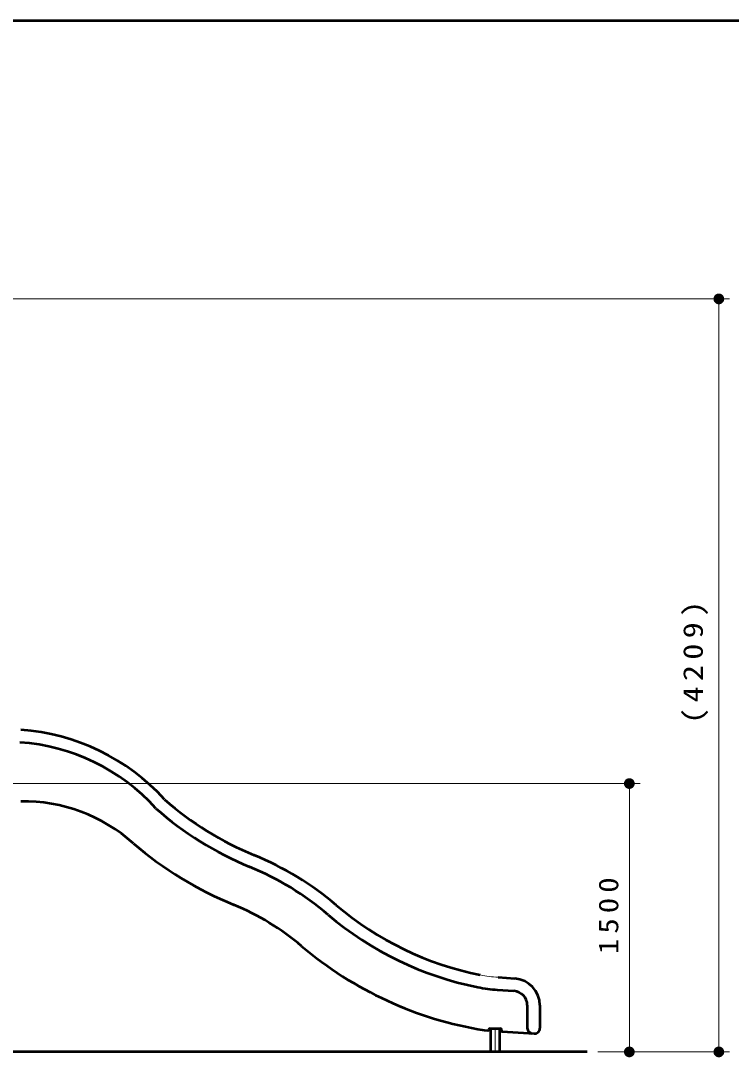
# Model space of a CAD drawing. Units: millimetres on the paper, scale 1:60. Extents: x -385 to 0, y -594 to 267.
# Drawn here: x -201.3 to -135.2, y -126.6 to -30 of the extents above; entities that cross this region are included whole.
import ezdxf

# ---------------------------------------------------------------- set-up
doc = ezdxf.new("R2010")
doc.units = ezdxf.units.MM
doc.linetypes.add('USER2', pattern=[6, 3, -1, 1, -1])
doc.layers.add('LY_1', color=140, linetype='Continuous', lineweight=50)
doc.styles.add('ＭＳ ゴシック', font='')
doc.styles.get('ＭＳ ゴシック').set_extended_font_data('MS Gothic')

# ---------------------------------------------------------------- blocks, each defined once
blk = doc.blocks.new('filled_dot')
at = {"color": 0, "linetype": 'Continuous', "lineweight": -2, "const_width": 1.25}
blk.add_lwpolyline([(-0.625, 0, 1), (0.625, 0, 1)], format="xyb", close=True, dxfattribs=at)

msp = doc.modelspace()

# ---------------------------------------------------------------- linework, layer by layer
at = {"layer": 'LY_1', "color": 7}
for p, q in [((0, -30), (-385, -30)), ((-148.573, -126.063), (-373.271, -126.063))]:
    msp.add_line(p, q, dxfattribs=at)
at = {"layer": 'LY_1', "color": 7, "lineweight": 13}
for p, q in [((-216.097, -55.914), (-135.313, -55.914)), ((-136.313, -55.914), (-136.313, -126.063)), ((-203.963, -101.063), (-143.646, -101.063)), ((-144.646, -101.063), (-144.646, -126.063)), ((-147.573, -126.063), (-135.313, -126.063)), ((-147.573, -126.063), (-143.646, -126.063))]:
    msp.add_line(p, q, dxfattribs=at)
at = {"layer": 'LY_1'}
for p, q in [((-156.861, -119.115), (-155.305, -119.224)), ((-156.943, -120.279), (-155.386, -120.388)), ((-154.146, -121.718), (-154.146, -123.851)), ((-152.979, -121.718), (-152.979, -123.863)), ((-158.159, -124.037), (-157.818, -124.061)), ((-157.646, -123.895), (-156.646, -123.895)), ((-157.563, -123.895), (-157.563, -126.063)), ((-156.729, -123.895), (-156.729, -126.063)), ((-156.563, -123.978), (-156.563, -124.071)), ((-156.485, -124.154), (-153.514, -124.362))]:
    msp.add_line(p, q, dxfattribs=at)
at = {"layer": 'LY_1', "color": 7, "linetype": 'USER2', "lineweight": 13}
msp.add_line((-157.146, -123.895), (-157.146, -126.063), dxfattribs=at)
at = {"layer": 'LY_1'}
for centre, radius, start, end in [((-202.7, -116.015), 20, 42.34811, 86.02278), ((-202.7, -116.015), 18.833, 42.15934, 86.02278), ((-201.025, -117.977), 15.25, 48.03465, 91.08034), ((-168.241, -80.23), 29.75, 228.59038, 247.62885), ((-168.241, -80.23), 30.917, 228.46958, 247.62885), ((-168.241, -80.23), 34.75, 229.45953, 247.62885), ((-190.443, -134.173), 28.583, 49.63904, 67.62885), ((-190.443, -134.173), 27.417, 49.63904, 67.62885), ((-190.443, -134.173), 23.583, 49.63904, 67.62885), ((-152.666, -89.724), 29.75, 229.63904, 258.64013), ((-152.666, -89.724), 30.917, 229.63904, 258.64013), ((-152.666, -89.724), 34.75, 229.63904, 260.90479), ((-155.479, -121.718), 2.5, 0, 86), ((-155.949, -106.064), 14.25, 258.64013, 266), ((-155.479, -121.718), 1.333, 0, 86), ((-157.813, -123.978), 0.0833, 266, 0), ((-157.646, -123.978), 0.0833, 90, 180), ((-156.646, -123.978), 0.0833, 0, 90), ((-156.479, -124.071), 0.0833, 180, 266), ((-153.646, -123.851), 0.5, 180, 266), ((-153.479, -123.863), 0.5, 266, 0)]:
    msp.add_arc(centre, radius, start, end, dxfattribs=at)
at = {"layer": 'LY_1', "color": 7, "lineweight": 13}
msp.add_arc((-155.949, -106.064), 13.083, 258.64013, 266, dxfattribs=at)

# ---------------------------------------------------------------- block references
at = {"layer": 'LY_1', "color": 7, "lineweight": 13, "xscale": 0.4, "yscale": 0.4}
for p, rotation in [((-136.313, -55.914), 270), ((-144.646, -101.063), 270), ((-144.646, -126.063), 90), ((-136.313, -126.063), 90)]:
    msp.add_blockref('filled_dot', p, dxfattribs=dict(at, rotation=rotation))

# ---------------------------------------------------------------- texts
at = {"layer": 'LY_1', "color": 7, "char_height": 1.833, "attachment_point": 8, "rotation": 90, "style": 'ＭＳ ゴシック'}
for s, insert in [('\\T1.33;\\W1.2;(4209)', (-137.313, -89.526)), ('\\T1.33;\\W1.15;1500', (-145.646, -113.142))]:
    msp.add_mtext(s, dxfattribs=dict(at, insert=insert))

doc.saveas('drawing.dxf')
